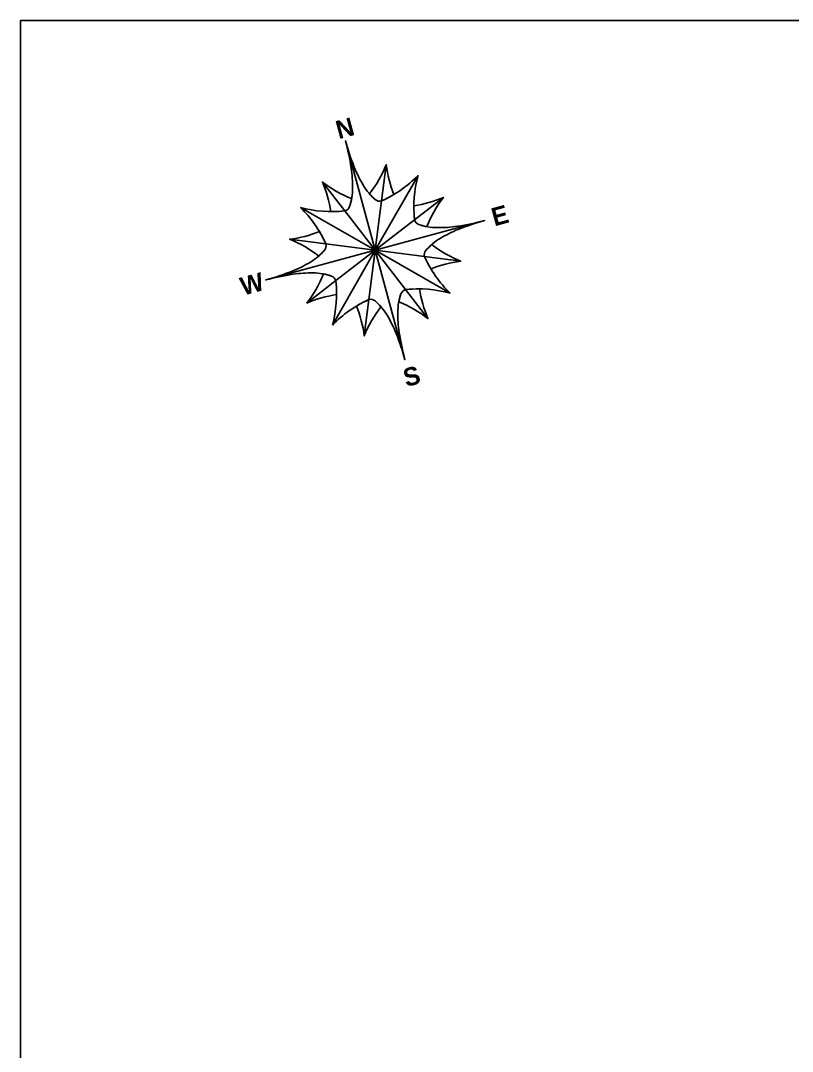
# Model space of a CAD drawing. Header units: millimetres. Extents: x -176651 to 388869, y -469666 to 486614.
# Drawn here: x -176651 to 12395, y 234114 to 486614 of the extents above; entities that cross this region are included whole.
import ezdxf

# ---------------------------------------------------------------- set-up
doc = ezdxf.new("R2010")
doc.units = ezdxf.units.MM
doc.styles.add('STYLE11', font='bold')

# ---------------------------------------------------------------- blocks, each defined once
blk = doc.blocks.new('Site boundary')
at = {"ltscale": 5}
blk.add_lwpolyline([(-176651, 486614), (388869, 486614), (388869, -18386), (-176651, -18386)], close=True, dxfattribs=at)
blk = doc.blocks.new('DD')
at = {"color": 30}
for points in [[(211976.86, 1918964.953, -0.039645), (211976.499, 1918963.13, -0.080863), (211975.786, 1918961.599, -0.248253), (211975.273, 1918961.327), (211977.007, 1918957.14), (211977.007, 1918967.482, -0.029062)], [(211977.154, 1918964.953, 0.039645), (211977.515, 1918963.13, 0.080863), (211978.229, 1918961.599, 0.248253), (211978.742, 1918961.327), (211977.007, 1918957.14), (211977.007, 1918967.482, 0.029062)], [(211975.273, 1918961.327, -0.029097), (211974.026, 1918961.602, 0.064167), (211973.996, 1918964.409)], [(211973.996, 1918964.409, 0.070003), (211976.162, 1918962.248, -0.035732), (211975.786, 1918961.599, -0.248253), (211975.273, 1918961.327)], [(211980.018, 1918964.409, -0.070003), (211977.852, 1918962.248, 0.035732), (211978.229, 1918961.599, 0.248253), (211978.742, 1918961.327)], [(211978.742, 1918961.327, 0.029097), (211979.989, 1918961.602, -0.064167), (211980.018, 1918964.409)], [(211971.444, 1918962.703, -0.093438), (211972.82, 1918958.874), (211977.007, 1918957.14)], [(211971.444, 1918962.703, 0.093438), (211975.273, 1918961.327), (211977.007, 1918957.14)], [(211982.57, 1918962.703, 0.093438), (211981.195, 1918958.874), (211977.007, 1918957.14)], [(211982.57, 1918962.703, -0.093438), (211978.742, 1918961.327), (211977.007, 1918957.14)], [(211972.82, 1918958.874, 0.029097), (211972.545, 1918960.121, -0.064167), (211969.738, 1918960.151)], [(211969.738, 1918960.151, -0.070003), (211971.899, 1918957.985, 0.035732), (211972.548, 1918958.361, 0.248253), (211972.82, 1918958.874)], [(211984.276, 1918960.151, 0.070003), (211982.115, 1918957.985, -0.035732), (211981.466, 1918958.361, -0.248253), (211981.195, 1918958.874)], [(211981.195, 1918958.874, -0.029097), (211981.469, 1918960.121, 0.064167), (211984.276, 1918960.151)], [(211969.194, 1918957.287, 0.039645), (211971.017, 1918957.648, 0.080863), (211972.548, 1918958.361, 0.248253), (211972.82, 1918958.874), (211977.007, 1918957.14), (211966.665, 1918957.14, 0.029062)], [(211984.82, 1918957.287, -0.039645), (211982.997, 1918957.648, -0.080863), (211981.466, 1918958.361, -0.248253), (211981.195, 1918958.874), (211977.007, 1918957.14), (211987.349, 1918957.14, -0.029062)], [(211969.194, 1918956.993, -0.039645), (211971.017, 1918956.632, -0.080863), (211972.548, 1918955.918, -0.248253), (211972.82, 1918955.405), (211977.007, 1918957.14), (211966.665, 1918957.14, -0.029062)], [(211969.738, 1918954.129, 0.070003), (211971.899, 1918956.295, -0.035732), (211972.548, 1918955.918, -0.248253), (211972.82, 1918955.405)], [(211971.444, 1918951.577, 0.093438), (211972.82, 1918955.405), (211977.007, 1918957.14)], [(211971.444, 1918951.577, -0.093438), (211975.273, 1918952.952), (211977.007, 1918957.14)], [(211976.86, 1918949.327, 0.039645), (211976.499, 1918951.15, 0.080863), (211975.786, 1918952.681, 0.248253), (211975.273, 1918952.952), (211977.007, 1918957.14), (211977.007, 1918946.798, 0.029062)], [(211982.57, 1918951.577, 0.093438), (211978.742, 1918952.952), (211977.007, 1918957.14)], [(211977.154, 1918949.327, -0.039645), (211977.515, 1918951.15, -0.080863), (211978.229, 1918952.681, -0.248253), (211978.742, 1918952.952), (211977.007, 1918957.14), (211977.007, 1918946.798, -0.029062)], [(211982.57, 1918951.577, -0.093438), (211981.195, 1918955.405), (211977.007, 1918957.14)], [(211984.82, 1918956.993, 0.039645), (211982.997, 1918956.632, 0.080863), (211981.466, 1918955.918, 0.248253), (211981.195, 1918955.405), (211977.007, 1918957.14), (211987.349, 1918957.14, 0.029062)], [(211984.276, 1918954.129, -0.070003), (211982.115, 1918956.295, 0.035732), (211981.466, 1918955.918, 0.248253), (211981.195, 1918955.405)], [(211972.82, 1918955.405, -0.029097), (211972.545, 1918954.158, 0.064167), (211969.738, 1918954.129)], [(211981.195, 1918955.405, 0.029097), (211981.469, 1918954.158, -0.064167), (211984.276, 1918954.129)], [(211973.996, 1918949.871, -0.070003), (211976.162, 1918952.032, 0.035732), (211975.786, 1918952.681, 0.248253), (211975.273, 1918952.952)], [(211975.273, 1918952.952, 0.029097), (211974.026, 1918952.678, -0.064167), (211973.996, 1918949.871)], [(211980.018, 1918949.871, 0.070003), (211977.852, 1918952.032, -0.035732), (211978.229, 1918952.681, -0.248253), (211978.742, 1918952.952)], [(211978.742, 1918952.952, -0.029097), (211979.989, 1918952.678, 0.064167), (211980.018, 1918949.871)]]:
    blk.add_lwpolyline(points, format="xyb", close=True, dxfattribs=at)
at = {"color": 1, "style": 'STYLE11'}
blk.add_text('N', height=1.662, dxfattribs=at).set_placement((211976.457, 1918967.779))
at = {"color": 0, "style": 'STYLE11'}
for s, p in [('W', (211964.309, 1918956.295)), ('E', (211988.07, 1918956.389)), ('S', (211976.466, 1918944.351))]:
    blk.add_text(s, height=1.662, dxfattribs=at).set_placement(p)
blk = doc.blocks.new('pash')
at = {"color": 30, "xscale": 1.490761637425748, "yscale": 1.490761637425748, "zscale": 1.490761637425748}
blk.add_blockref('DD', (-316007.19, -2860707.69), dxfattribs=at)

msp = doc.modelspace()

# ---------------------------------------------------------------- block references
msp.add_blockref('Site boundary', (0, 0))
at = {"linetype": 'Continuous', "xscale": 1801.862033237916, "yscale": 1801.862033237916, "zscale": 1801.862033237916, "rotation": 15.20137085992779}
msp.add_blockref('pash', (-89792, 430362, 38725), dxfattribs=at)

doc.saveas('drawing.dxf')
